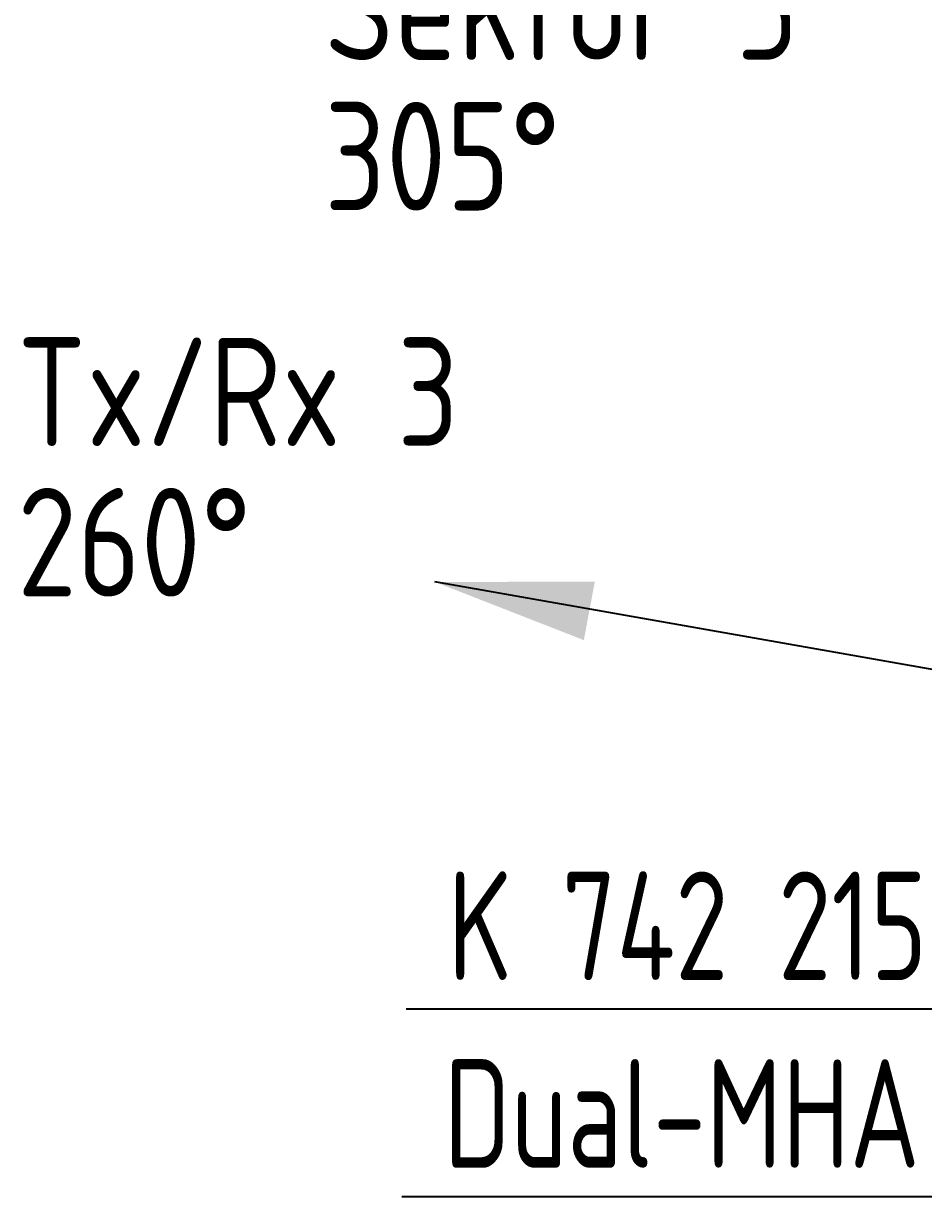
# Model space of a CAD drawing. Header units: millimetres. Extents: x -139278 to 641613, y -260926 to 217780.
# Drawn here: x 219570 to 220606, y 3345 to 4696 of the extents above; entities that cross this region are included whole.
import ezdxf
from ezdxf.enums import TextEntityAlignment as Align

# ---------------------------------------------------------------- set-up
doc = ezdxf.new("R2010")
doc.units = ezdxf.units.MM
doc.layers.add('10_30_Sektorantenne_MHA', color=21, linetype='Continuous', lineweight=25)
doc.styles.add('ISOCP', font='ISOCP', dxfattribs={"width": 0.9})

msp = doc.modelspace()

# ---------------------------------------------------------------- linework, layer by layer
msp.add_line((221057.836, 3874.223), (220043.496, 4053.078))
msp.add_solid([(220214.991, 3986.018), (220043.496, 4053.078), (220227.637, 4053.236)])
at = {"layer": '10_30_Sektorantenne_MHA'}
for p, q in [((220010.326, 3561.195), (220684.816, 3561.195)), ((220005.58, 3345.137), (220680.07, 3345.137))]:
    msp.add_line(p, q, dxfattribs=at)

# ---------------------------------------------------------------- texts
at = {"style": 'ISOCP', "width": 0.9}
for s, p in [('Tx/Rx 3', (219562.553, 4172.121)), ('260°', (219562.553, 3998.788))]:
    msp.add_text(s, height=125, dxfattribs=at).set_placement(p, align=Align.BOTTOM_LEFT)
at = {"layer": '10_30_Sektorantenne_MHA', "style": 'ISOCP', "width": 0.9}
for s, p in [('Sektor 3', (219916.136, 4616.677)), ('305°', (219916.136, 4443.345))]:
    msp.add_text(s, height=125, dxfattribs=at).set_placement(p, align=Align.BOTTOM_LEFT)
at = {"layer": '10_30_Sektorantenne_MHA', "style": 'ISOCP', "width": 0.8}
for s, p in [('K 742 215', (220058.35, 3594.443)), ('Dual-MHA', (220053.605, 3378.385))]:
    msp.add_text(s, height=125, dxfattribs=at).set_placement(p)

doc.saveas('drawing.dxf')
